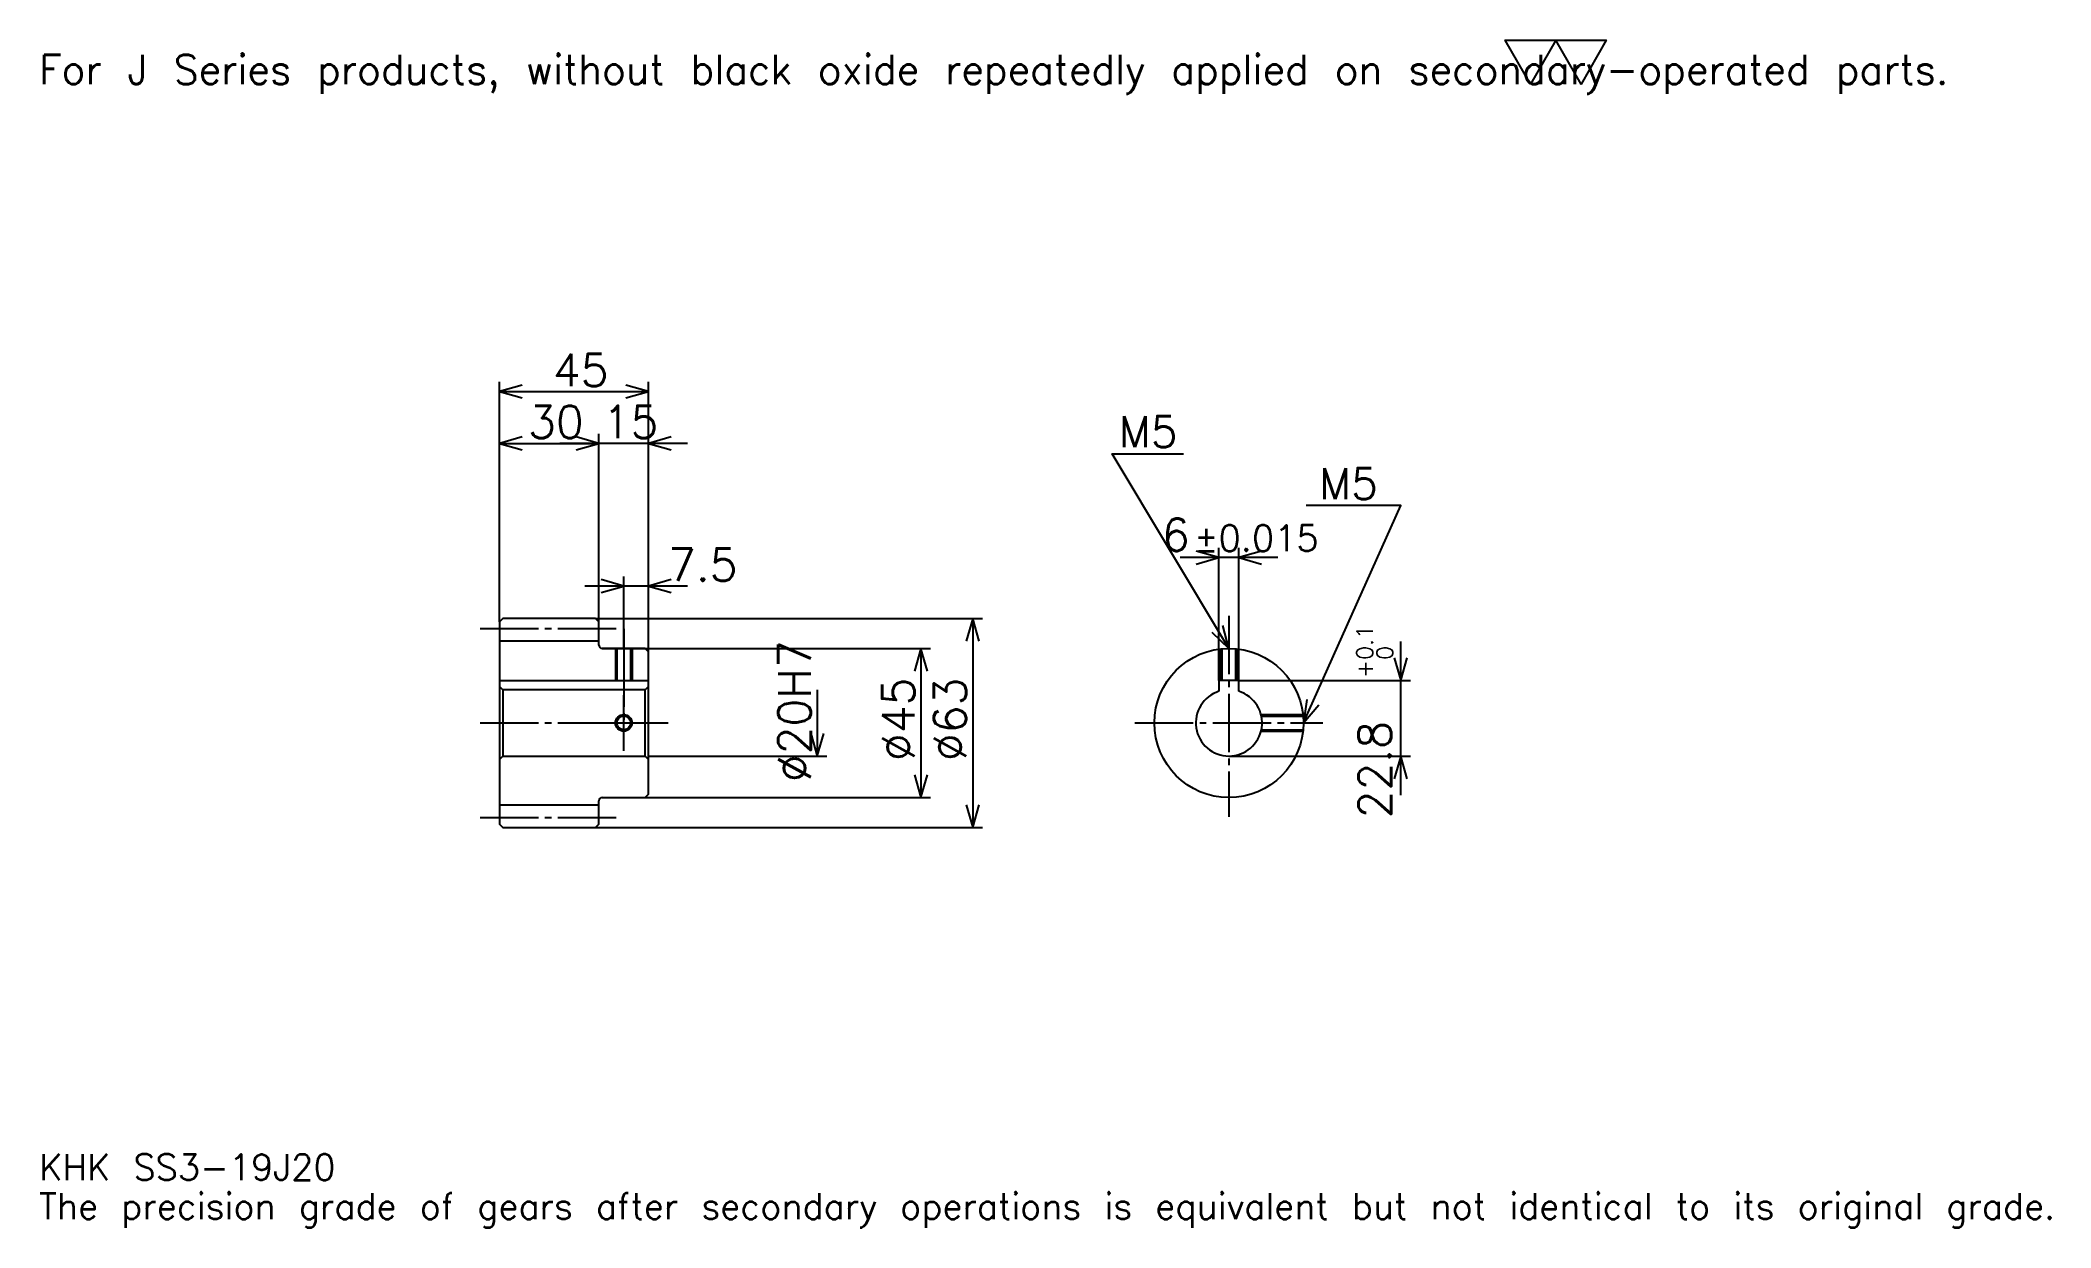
# Model space of a CAD drawing. Extents: x 20 to 627, y 7 to 365.
import ezdxf

# ---------------------------------------------------------------- set-up
doc = ezdxf.new("R2010")
doc.units = 0
doc.linetypes.add('DASHDOT', pattern=[23.478262, 17.608696, -1.956522, 1.956522, -1.956522])
doc.layers.get('0').update_dxf_attribs({"linetype": 'CONTINUOUS'})
doc.layers.add('DASHDOT', color=6, linetype='DASHDOT')
doc.styles.add('KANJI', font='TXT', dxfattribs={"bigfont": 'BIGFONT'})

msp = doc.modelspace()

# ---------------------------------------------------------------- linework, layer by layer
at = {"color": 5}
for p, q in [((158.478271, 190.956512), (158.478271, 262.369568)), ((203.478271, 190.956512), (203.478271, 262.369568)), ((158.478271, 259.434784), (203.478271, 259.434784)), ((158.478271, 243.782593), (188.478271, 243.782593)), ((215.217407, 243.782593), (176.739136, 243.782593)), ((188.478271, 190.956512), (188.478271, 246.717377)), ((393.326111, 209.347809), (363.847839, 209.347809)), ((375.586975, 172.256516), (375.586975, 212.282593)), ((381.586975, 172.256516), (381.586975, 212.282593)), ((215.217407, 200.73912), (184.239136, 200.73912)), ((195.978271, 190.956512), (195.978271, 203.673904)), ((158.478271, 189.956512), (158.478271, 190.956512)), ((187.478271, 190.956512), (203.478271, 190.956512)), ((188.478271, 189.956512), (188.478271, 190.956512)), ((195.978271, 181.956512), (195.978271, 190.956512)), ((195.978271, 181.956512), (195.978271, 190.956512)), ((203.478271, 190.956512), (304.239136, 190.956512)), ((203.478271, 180.956512), (203.478271, 190.956512)), ((301.304352, 190.956512), (301.304352, 127.956512)), ((430.434784, 137.717377), (430.434784, 183.995636)), ((189.478271, 181.956512), (203.478271, 181.956512)), ((203.478271, 181.956512), (288.586975, 181.956512)), ((285.652191, 181.956512), (285.652191, 136.956512)), ((381.586975, 172.256516), (433.369568, 172.256516)), ((254.347839, 169.456512), (254.347839, 149.456512)), ((203.478271, 149.456512), (257.282623, 149.456512)), ((378.586975, 149.456512), (433.369568, 149.456512)), ((189.478271, 136.956512), (203.478271, 136.956512)), ((203.478271, 136.956512), (288.586975, 136.956512)), ((187.478271, 127.956512), (203.478271, 127.956512)), ((203.478271, 127.956512), (304.239136, 127.956512))]:
    msp.add_line(p, q, dxfattribs=at)
at = {"color": 4}
for p, q in [((158.478271, 184.206512), (188.478271, 184.206512)), ((158.478271, 172.256516), (203.478271, 172.256516)), ((202.478271, 169.456512), (203.478271, 170.456512)), ((159.478271, 169.456512), (159.478271, 149.456512)), ((202.478271, 149.456512), (203.478271, 148.456512)), ((158.478271, 134.706512), (188.478271, 134.706512))]:
    msp.add_line(p, q, dxfattribs=at)
at = {"color": 7}
msp.add_lwpolyline([(469.565216, 352.17392), (461.934784, 365.399994), (492.456512, 365.399994), (484.82608, 352.17392), (477.195648, 365.399994), (469.565216, 352.17392)], dxfattribs=at)
at = {"color": 5}
for points in [[(165.326096, 261.391296), (158.478271, 259.434784), (165.326096, 257.478271)], [(196.630447, 257.478271), (203.478271, 259.434784), (196.630447, 261.391296)], [(165.326096, 245.73912), (158.478271, 243.782593), (165.326096, 241.82608)], [(181.630447, 241.82608), (188.478271, 243.782593), (181.630447, 245.73912)], [(181.630447, 241.82608), (188.478271, 243.782593), (181.630447, 245.73912)], [(210.326096, 245.73912), (203.478271, 243.782593), (210.326096, 241.82608)], [(378.586975, 181.956512), (343.369568, 240.652161), (364.891296, 240.652161)], [(401.086975, 159.456512), (430.434784, 225), (401.869568, 225)], [(368.739136, 207.391296), (375.586975, 209.347809), (368.739136, 211.304337)], [(388.434784, 211.304337), (381.586975, 209.347809), (388.434784, 207.391296)], [(189.130447, 198.782593), (195.978271, 200.73912), (189.130447, 202.695648)], [(210.326096, 202.695648), (203.478271, 200.73912), (210.326096, 198.782593)], [(303.260864, 184.108688), (301.304352, 190.956512), (299.347839, 184.108688)], [(373.386078, 186.821854), (378.586975, 181.956512), (376.741486, 188.835098)], [(287.608704, 175.108688), (285.652191, 181.956512), (283.695679, 175.108688)], [(428.478271, 179.10434), (430.434784, 172.256516), (432.391296, 179.10434)], [(402.099731, 166.505981), (401.086975, 159.456512), (405.671112, 164.90686)], [(252.391327, 156.304337), (254.347839, 149.456512), (256.304352, 156.304337)], [(432.391296, 142.608688), (430.434784, 149.456512), (428.478271, 142.608688)], [(283.695679, 143.804337), (285.652191, 136.956512), (287.608704, 143.804337)], [(299.347839, 134.804337), (301.304352, 127.956512), (303.260864, 134.804337)]]:
    msp.add_lwpolyline(points, dxfattribs=at)
at = {"color": 4}
for points in [[(188.478271, 182.956512), (188.478271, 189.956512), (187.478271, 190.956512), (159.478271, 190.956512), (158.478271, 189.956512), (158.478271, 148.456512)], [(189.478271, 136.956512), (202.478271, 136.956512), (203.478271, 137.956512), (203.478271, 180.956512), (202.478271, 181.956512), (189.478271, 181.956512)], [(193.478271, 181.956512), (193.478271, 172.256516)], [(193.913269, 181.956512), (193.913269, 172.256516)], [(198.043274, 181.956512), (198.043274, 172.256516)], [(198.478271, 181.956512), (198.478271, 172.256516)], [(376.086975, 172.256516), (376.086975, 181.8172)], [(376.521973, 172.256516), (376.521973, 181.861557)], [(380.651978, 172.256516), (380.651978, 181.861557)], [(381.086975, 172.256516), (381.086975, 181.8172)], [(158.478271, 148.456512), (159.478271, 149.456512), (202.478271, 149.456512), (202.478271, 169.456512), (159.478271, 169.456512), (158.478271, 170.456512)], [(381.586975, 168.995911), (381.586975, 172.256516), (375.586975, 172.256516), (375.586975, 168.995911)], [(388.269409, 161.956512), (400.947632, 161.956512)], [(388.371429, 161.521515), (400.992004, 161.521515)], [(388.269409, 156.956512), (400.947632, 156.956512)], [(388.371429, 157.39151), (400.992004, 157.39151)], [(158.478271, 148.456512), (158.478271, 128.956512), (159.478271, 127.956512), (187.478271, 127.956512), (188.478271, 128.956512), (188.478271, 135.956512)]]:
    msp.add_lwpolyline(points, dxfattribs=at)
for centre, radius in [((378.586975, 159.456512), 22.5), ((195.978271, 159.456512), 2.065)]:
    msp.add_circle(centre, radius, dxfattribs=at)
at = {"color": 7}
msp.add_circle((195.978271, 159.456512), 2.5, dxfattribs=at)
at = {"color": 4}
for centre, radius, start, end in [((189.478271, 182.956512), 1, 180, 270), ((378.586975, 159.456512), 10, 107.457602748, 72.542397252), ((189.478271, 135.956512), 1, 90, 180)]:
    msp.add_arc(centre, radius, start, end, dxfattribs=at)
at = {"layer": 'DASHDOT', "color": 7}
for p, q in [((378.586975, 191.73912), (378.586975, 131.086945)), ((152.608704, 187.956512), (194.347839, 187.956512)), ((195.978271, 181.956512), (195.978271, 159.456512)), ((152.608704, 159.456512), (209.347839, 159.456512)), ((350.217407, 159.456512), (406.956543, 159.456512)), ((152.608704, 130.956512), (194.347839, 130.956512))]:
    msp.add_line(p, q, dxfattribs=at)
for points in [[(195.978271, 187.82608), (195.978271, 166.386948)], [(195.978271, 151.086945), (195.978271, 167.82608)], [(187.608704, 159.456512), (204.347839, 159.456512)]]:
    msp.add_lwpolyline(points, dxfattribs=at)

# ---------------------------------------------------------------- texts
at = {"color": 7, "style": 'KANJI'}
for s, height, p in [('For J Series products, without black oxide repeatedly applied on secondary-operated parts.', 8.804348, (19.565218, 352.17392)), ('45', 9.782609, (174.619568, 261)), ('30', 9.782609, (167.119568, 245.347809)), ('15', 9.782609, (189.619568, 245.347809)), ('M5', 9.391305, (345.326111, 242.608688)), ('M5', 9.391305, (405.782593, 226.956512)), ('6', 9.782609, (358.393738, 211.304337)), ('%%p0.015', 7.826087, (368.077301, 211.304337)), ('7.5', 9.782609, (209.347839, 202.304337)), ('KHK SS3-19J20', 7.826087, (19.565218, 21.52174)), ('The precision grade of gears after secondary operations is equivalent but not identical to its original grade.', 7.826087, (19.565218, 9.782609))]:
    msp.add_text(s, height=height, dxfattribs=at).set_placement(p)
for s, height, p in [('%%c20H7', 9.782609, (252.391327, 141.603256)), ('0.1', 4.891304, (422.021729, 178.504059)), ('0', 4.891304, (428.086945, 178.504059)), ('+', 4.891304, (422.021729, 173.025787)), ('%%c45', 9.782609, (283.695679, 147.961945)), ('%%c63', 9.782609, (299.347839, 147.961945)), ('22.8', 9.782609, (427.5, 130.682785))]:
    msp.add_text(s, height=height, rotation=90, dxfattribs=at).set_placement(p)

doc.saveas('drawing.dxf')
